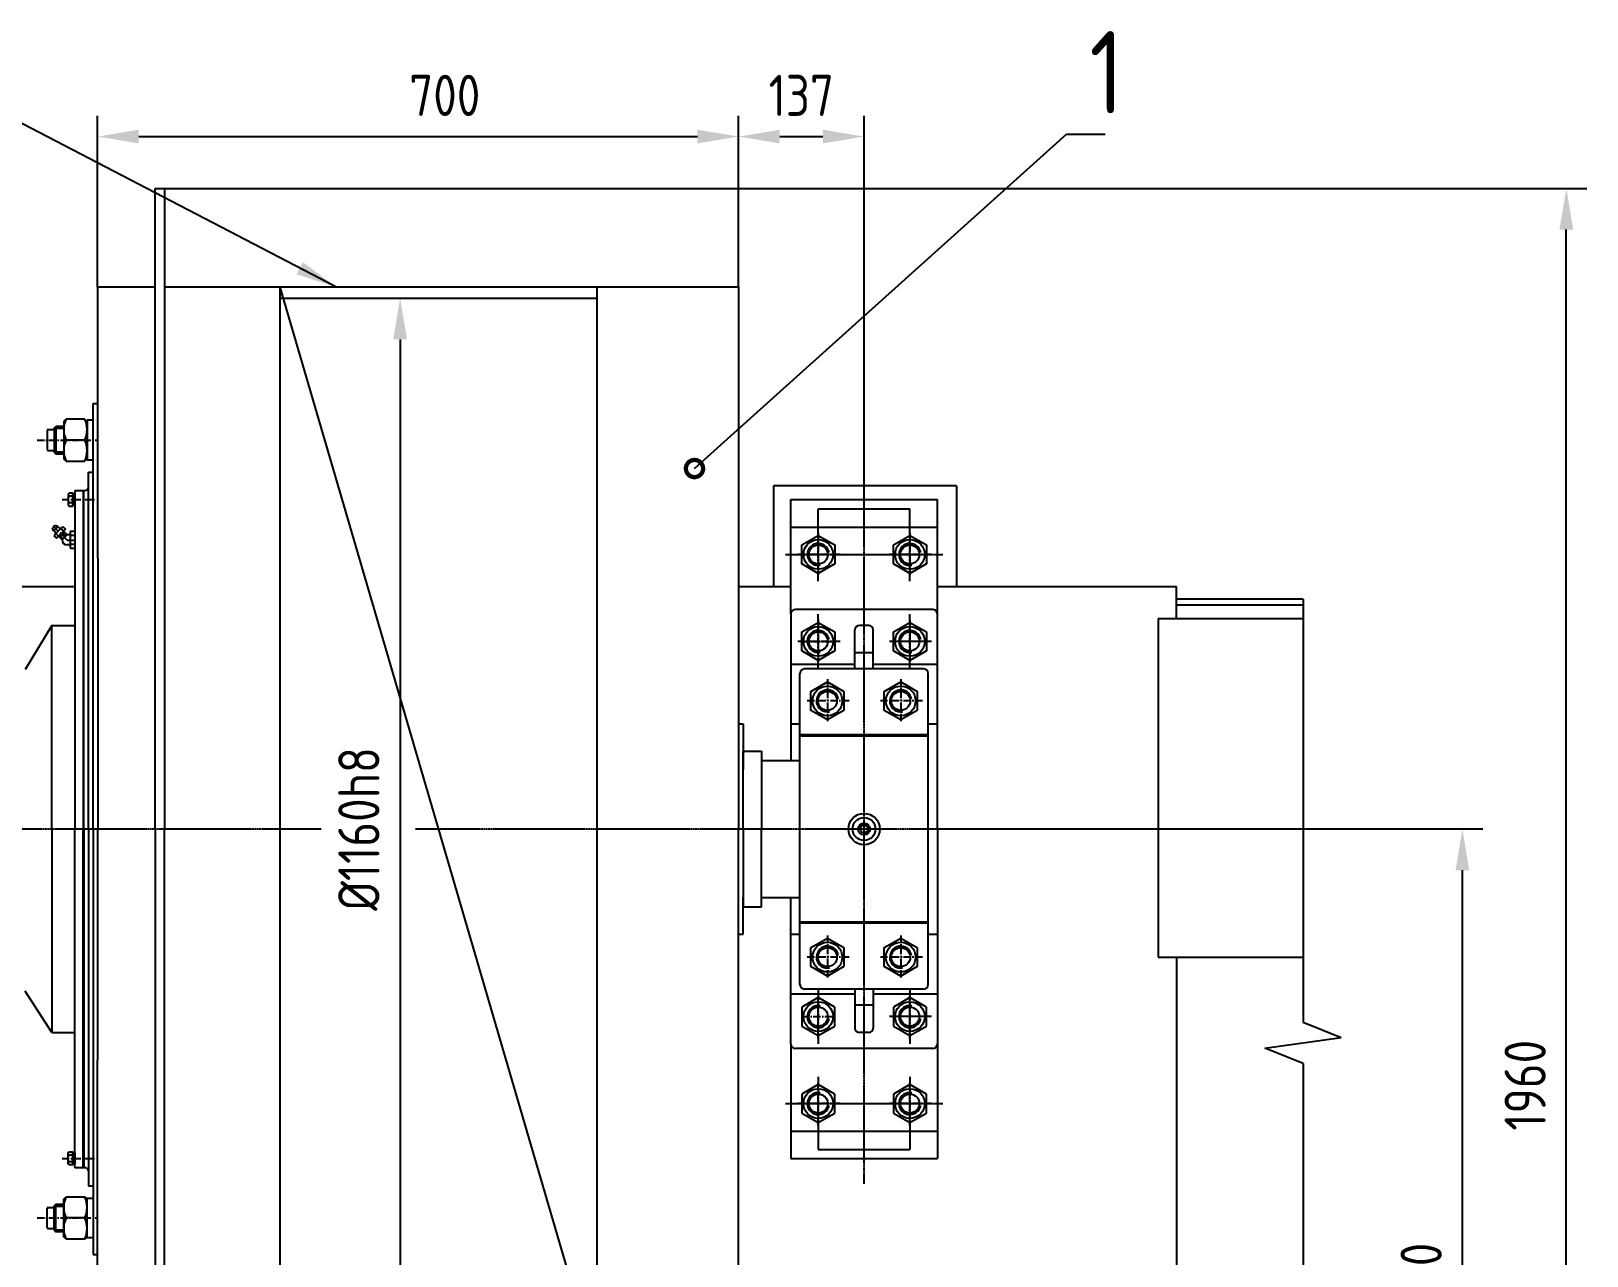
# Model space of a CAD drawing. Header units: millimetres. Extents: x -25976 to -4798, y -663 to 15440.
# Drawn here: x -12879 to -11180, y 11850 to 13188 of the extents above; entities that cross this region are included whole.
import ezdxf

# ---------------------------------------------------------------- set-up
doc = ezdxf.new("R2010")
doc.units = ezdxf.units.MM
doc.header["$LTSCALE"] = 0.25
doc.linetypes.add('CENTER', pattern=[50.8, 31.75, -6.35, 6.35, -6.35])
for name, color, linetype in [('Bord', 1, 'Continuous'), ('Cen', 5, 'CENTER'), ('Cont', 6, 'Continuous'), ('Dim', 7, 'Continuous'), ('Red', 1, 'Continuous')]:
    doc.layers.add(name, color=color, linetype=linetype)
doc.styles.add('Style1', font='romans.shx', dxfattribs={"width": 0.8})
doc.dimstyles.new('LIN15', dxfattribs={"dimscale": 15, "dimtxt": 3, "dimasz": 3, "dimexe": 1.5, "dimexo": 0, "dimgap": 1.5, "dimtad": 1, "dimdec": 0, "dimzin": 13, "dimdsep": 46, "dimtxsty": 'Style1', "dimcen": 0, "dimclrt": 3, "dimadec": 0, "dimazin": 0, "dimtfac": 1, "dimtdec": 0, "dimtmove": 0, "dimatfit": 3, "dimfxl": 1, "dimtolj": 1, "dimtzin": 13, "dimarcsym": 0})
doc.dimstyles.new('Poz15', dxfattribs={"dimscale": 15, "dimtxt": 6, "dimasz": 2.5, "dimexe": 1.25, "dimexo": 0, "dimgap": 1.5, "dimtad": 2, "dimtoh": 1, "dimtxsty": 'Style1', "dimblk": 'DOTSMALL', "dimcen": 2.5, "dimclrt": 6, "dimadec": 0, "dimazin": 0, "dimtfac": 1, "dimtmove": 0, "dimatfit": 3, "dimldrblk": 'DOTSMALL', "dimfxl": 1, "dimarcsym": 0})

# ---------------------------------------------------------------- blocks, each defined once
blk = doc.blocks.new('80350100000500100000112982')
at = {"ltscale": 0.0186}
for p, q in [((-6.5, 7.1), (-7.3, 5.7)), ((-7.3, 5.7), (-7.3, -5.7)), ((-6.5, 3.6), (-7.3, 4.9)), ((-2, 7.1), (-6.5, 7.1)), ((-2, 3.6), (-6.5, 3.6)), ((-2, -7.1), (-2, 7.1)), ((-2, 6.1), (-2, -6.1)), ((0, 6.1), (-2, 6.1)), ((-2, 0), (0, 0.7)), ((0, 0), (-2, -0.7)), ((0, -6.1), (0, 6.1)), ((-6.5, -3.5), (-7.3, -4.9)), ((-7.3, -5.7), (-6.5, -7.1)), ((-2, -3.5), (-6.5, -3.5)), ((-6.5, -7.1), (-2, -7.1)), ((-2, -6.1), (0, -6.1))]:
    blk.add_line(p, q, dxfattribs=at)
blk.add_arc((1.1, 0), 8.44, 155.1221, 204.8779, dxfattribs=at)
blk = doc.blocks.new('*D201')
at = {"layer": 'Dim', "color": 0, "lineweight": -2, "transparency": 16777216}
for p, q in [((-12806.3, 12908.3), (-12806.3, 13095.4)), ((-12106.3, 12908.3), (-12106.3, 13095.4)), ((-12761.3, 13072.9), (-12151.3, 13072.9))]:
    blk.add_line(p, q, dxfattribs=at)
at = {"layer": 'Dim', "color": 0, "transparency": 16777216}
for points in [[(-12761.3, 13080.4), (-12761.3, 13065.4), (-12806.3, 13072.9)], [(-12151.3, 13080.4), (-12151.3, 13065.4), (-12106.3, 13072.9)]]:
    blk.add_solid(points, dxfattribs=at)
at = {"layer": 'Dim', "color": 3, "transparency": 16777216, "insert": (-12427.2, 13117.9), "char_height": 45, "attachment_point": 5, "style": 'Style1'}
blk.add_mtext('\\A1;700', dxfattribs=at)
blk = doc.blocks.new('*D218')
at = {"layer": 'Dim', "color": 0, "lineweight": -2, "transparency": 16777216}
for p, q in [((-11869.3, 12316.3), (-11293.4, 12316.3)), ((-11315.9, 11361.3), (-11315.9, 12271.3)), ((-11706.3, 11316.3), (-11293.4, 11316.3))]:
    blk.add_line(p, q, dxfattribs=at)
at = {"layer": 'Dim', "color": 0, "transparency": 16777216}
for points in [[(-11323.4, 12271.3), (-11308.4, 12271.3), (-11315.9, 12316.3)], [(-11323.4, 11361.3), (-11308.4, 11361.3), (-11315.9, 11316.3)]]:
    blk.add_solid(points, dxfattribs=at)
at = {"layer": 'Dim', "color": 3, "transparency": 16777216, "insert": (-11360.9, 11816.3), "char_height": 45, "attachment_point": 5, "rotation": 90, "style": 'Style1'}
blk.add_mtext('\\A1;1000', dxfattribs=at)
blk = doc.blocks.new('*D219')
at = {"layer": 'Dim', "color": 0, "lineweight": -2, "transparency": 16777216}
for p, q in [((-12733.3, 13016.3), (-11179.9, 13016.3)), ((-11202.4, 11101.3), (-11202.4, 12971.3)), ((-13025.3, 11056.3), (-11179.9, 11056.3))]:
    blk.add_line(p, q, dxfattribs=at)
at = {"layer": 'Dim', "color": 0, "transparency": 16777216}
for points in [[(-11209.9, 12971.3), (-11194.9, 12971.3), (-11202.4, 13016.3)], [(-11209.9, 11101.3), (-11194.9, 11101.3), (-11202.4, 11056.3)]]:
    blk.add_solid(points, dxfattribs=at)
at = {"layer": 'Dim', "color": 3, "transparency": 16777216, "insert": (-11247.4, 12036.3), "char_height": 45, "attachment_point": 5, "rotation": 90, "style": 'Style1'}
blk.add_mtext('\\A1;1960', dxfattribs=at)
blk = doc.blocks.new('*D224')
at = {"layer": 'Dim', "color": 0, "lineweight": -2, "transparency": 16777216}
for p, q in [((-12607.2, 12896.3), (-12453.5, 12896.3)), ((-12476, 12851.3), (-12476, 11781.3)), ((-12607.3, 11736.3), (-12453.5, 11736.3))]:
    blk.add_line(p, q, dxfattribs=at)
at = {"layer": 'Dim', "color": 0, "transparency": 16777216}
for points in [[(-12483.5, 12851.3), (-12468.5, 12851.3), (-12476, 12896.3)], [(-12483.5, 11781.3), (-12468.5, 11781.3), (-12476, 11736.3)]]:
    blk.add_solid(points, dxfattribs=at)
at = {"layer": 'Dim', "color": 3, "transparency": 16777216, "insert": (-12521, 12316.3), "char_height": 45, "attachment_point": 5, "rotation": 90, "style": 'Style1'}
blk.add_mtext('\\A1;%%C1160h8', dxfattribs=at)
blk = doc.blocks.new('*D226')
at = {"layer": 'Dim', "color": 0, "lineweight": -2, "transparency": 16777216}
for p, q in [((-12106.3, 12908.3), (-12106.3, 13095.4)), ((-11969.3, 12666.3), (-11969.3, 13095.4)), ((-12061.3, 13072.9), (-12014.3, 13072.9))]:
    blk.add_line(p, q, dxfattribs=at)
at = {"layer": 'Dim', "color": 0, "transparency": 16777216}
for points in [[(-12061.3, 13080.4), (-12061.3, 13065.4), (-12106.3, 13072.9)], [(-12014.3, 13080.4), (-12014.3, 13065.4), (-11969.3, 13072.9)]]:
    blk.add_solid(points, dxfattribs=at)
at = {"layer": 'Dim', "color": 3, "transparency": 16777216, "insert": (-12037.8, 13117.9), "char_height": 45, "attachment_point": 5, "style": 'Style1'}
blk.add_mtext('\\A1;137', dxfattribs=at)
blk = doc.blocks.new('ZNAK30')
at = {"layer": 'Bord'}
for p, q in [((0, 0), (1.12, 2.78)), ((1.12, 2.78), (1.88, -2.78)), ((3, 0), (1.88, -2.78))]:
    blk.add_line(p, q, dxfattribs=at)
blk = doc.blocks.new('_DotSmall')
at = {"color": 0, "linetype": 'ByBlock', "const_width": 0.5}
blk.add_lwpolyline([(-0.0625, 0, 1), (0.0625, 0, 1)], format="xyb", close=True, dxfattribs=at)

msp = doc.modelspace()

# ---------------------------------------------------------------- linework, layer by layer
at = {"layer": 'Bord'}
for p, q in [((-12607.27158, 12908.26264), (-12261.26185, 11724.2675)), ((-12607.24518, 12896.26204), (-12261.24572, 12896.26098))]:
    msp.add_line(p, q, dxfattribs=at)
for centre, radius, start, end in [((-12019.26729, 12616.26959), 12, 10, 280), ((-11919.26729, 12616.26959), 12, 10, 280), ((-12019.26729, 12521.26959), 12, 10, 280), ((-11919.26729, 12521.26959), 12, 10, 280), ((-12009.26729, 12456.26959), 12, 10, 280), ((-11929.26729, 12456.26959), 12, 10, 280), ((-11969.26729, 12316.26959), 5.00332, 270, 180), ((-12009.26729, 12176.26959), 12, 10, 280), ((-11929.26729, 12176.26959), 12, 10, 280), ((-12019.26729, 12111.26959), 12, 80, 350), ((-11919.26729, 12111.26959), 12, 80, 350), ((-12019.26729, 12016.26959), 12, 80, 350), ((-11919.26729, 12016.26959), 12, 80, 350)]:
    msp.add_arc(centre, radius, start, end, dxfattribs=at)
at = {"layer": 'Cen'}
for p, q in [((-12872.33269, 12741.26959), (-12806.26551, 12741.26959)), ((-12845.18789, 12676.26959), (-12809.85018, 12676.26959)), ((-12839.53318, 12632.0491), (-12855.0276, 12647.64054)), ((-12019.26729, 12587.2078), (-12019.26729, 12646.52999)), ((-11919.26729, 12587.2078), (-11919.26729, 12646.52999)), ((-12019.26729, 12640.0542), (-12019.26729, 12592.48498)), ((-11919.26729, 12640.0542), (-11919.26729, 12592.48498)), ((-11995.48268, 12616.26959), (-12043.0519, 12616.26959)), ((-11895.48268, 12616.26959), (-11943.0519, 12616.26959)), ((-12019.26729, 12492.2078), (-12019.26729, 12551.52999)), ((-12019.26729, 12545.0542), (-12019.26729, 12497.48498)), ((-12019.26729, 12539.46377), (-12019.26729, 12503.07542)), ((-11919.26729, 12492.2078), (-11919.26729, 12551.52999)), ((-11919.26729, 12545.0542), (-11919.26729, 12497.48498)), ((-11919.26729, 12539.46377), (-11919.26729, 12503.07542)), ((-11995.48268, 12521.26959), (-12043.0519, 12521.26959)), ((-12037.46146, 12521.26959), (-12001.07311, 12521.26959)), ((-11895.48268, 12521.26959), (-11943.0519, 12521.26959)), ((-11901.07311, 12521.26959), (-11937.46146, 12521.26959)), ((-12009.26729, 12480.0542), (-12009.26729, 12432.48498)), ((-11929.26729, 12480.0542), (-11929.26729, 12432.48498)), ((-11985.48268, 12456.26959), (-12033.0519, 12456.26959)), ((-11905.48268, 12456.26959), (-11953.0519, 12456.26959)), ((-12009.26729, 12200.0542), (-12009.26729, 12152.48498)), ((-11929.26729, 12200.0542), (-11929.26729, 12152.48498)), ((-11985.48268, 12176.26959), (-12033.0519, 12176.26959)), ((-11905.48268, 12176.26959), (-11953.0519, 12176.26959)), ((-12019.26729, 12140.33139), (-12019.26729, 12081.0092)), ((-12019.26729, 12087.48498), (-12019.26729, 12135.0542)), ((-11919.26729, 12140.33139), (-11919.26729, 12081.0092)), ((-11919.26729, 12087.48498), (-11919.26729, 12135.0542)), ((-12019.26729, 12093.07542), (-12019.26729, 12129.46377)), ((-11919.26729, 12093.07542), (-11919.26729, 12129.46377)), ((-12037.46146, 12111.26959), (-12001.07311, 12111.26959)), ((-11895.48268, 12111.26959), (-11943.0519, 12111.26959)), ((-11901.07311, 12111.26959), (-11937.46146, 12111.26959)), ((-12019.26729, 12045.33139), (-12019.26729, 11986.0092)), ((-12019.26729, 11992.48498), (-12019.26729, 12040.0542)), ((-11919.26729, 12045.33139), (-11919.26729, 11986.0092)), ((-11919.26729, 11992.48498), (-11919.26729, 12040.0542)), ((-11995.48268, 12016.26959), (-12043.0519, 12016.26959)), ((-11895.48268, 12016.26959), (-11943.0519, 12016.26959)), ((-12845.18789, 11956.26628), (-12809.85018, 11956.26628)), ((-12872.33269, 11891.26628), (-12806.26551, 11891.26628))]:
    msp.add_line(p, q, dxfattribs=at)
at = {"layer": 'Cen', "ltscale": 0.2}
for p, q in [((-11969.26729, 11928.74969), (-11969.26729, 12687.05324)), ((-12055.21351, 12616.26959), (-11883.32107, 12616.26959)), ((-12562.15558, 12316.26959), (-16556.63972, 12316.26959)), ((-11793.90643, 12316.26959), (-12459.61968, 12316.26959)), ((-12055.21351, 12016.26959), (-11883.32107, 12016.26959))]:
    msp.add_line(p, q, dxfattribs=at)
at = {"layer": 'Cen', "ltscale": 50}
msp.add_line((-12839.53318, 12632.0491), (-12831.27158, 12632.0491), dxfattribs=at)
at = {"layer": 'Cont'}
for p, q in [((-12743.32885, 12316.26794), (-12743.32885, 13016.26591)), ((-12743.32885, 13016.26591), (-12733.32885, 13016.26591)), ((-12733.32885, 13016.26591), (-12733.33242, 12316.26794)), ((-12743.32885, 12908.26614), (-12806.27158, 12908.2663)), ((-12806.27158, 12908.26591), (-12806.25008, 12316.26794)), ((-12106.27184, 12908.26651), (-12733.3294, 12908.2646)), ((-12607.27158, 12908.27079), (-12607.22859, 11724.2704)), ((-12261.27184, 12908.26238), (-12261.26185, 11724.2675)), ((-12106.27184, 12908.26603), (-12106.26685, 12316.26794)), ((-12811.27158, 12781.26959), (-12806.26697, 12781.26959)), ((-12811.27158, 12316.26794), (-12811.27158, 12781.26959)), ((-12853.77156, 12754.26959), (-12851.77156, 12756.26959)), ((-12853.77156, 12728.26959), (-12851.77156, 12726.26959)), ((-12816.27158, 12706.26959), (-12811.27158, 12706.26959)), ((-12816.27158, 12316.26794), (-12816.27158, 12706.26959)), ((-12831.27158, 12686.26959), (-12831.27158, 12316.26794)), ((-12831.27158, 12686.26959), (-12820.27158, 12686.26959)), ((-12831.27158, 12686.26959), (-12820.27158, 12686.26959)), ((-12822.27158, 12686.26959), (-12822.27158, 12676.26959)), ((-12822.27158, 12676.26959), (-12822.27158, 12316.26794)), ((-12821.27158, 12676.26959), (-12821.27158, 12686.26959)), ((-12821.27158, 12316.26794), (-12821.27158, 12676.26959)), ((-12049.26729, 12676.26959), (-11889.26729, 12676.26959)), ((-12049.26729, 12551.26959), (-12049.26729, 12676.26959)), ((-11889.26729, 12551.26959), (-11889.26729, 12676.26959)), ((-12019.26729, 12666.26959), (-11919.26729, 12666.26959)), ((-12019.26729, 12646.26959), (-12019.26729, 12666.26959)), ((-11919.26729, 12646.26959), (-11919.26729, 12666.26959)), ((-12854.10894, 12646.75207), (-12855.52316, 12645.33786)), ((-12854.35643, 12642.26195), (-12855.52316, 12645.33786)), ((-12854.35643, 12642.26195), (-12852.02622, 12644.59216)), ((-12854.17207, 12646.68894), (-12852.75786, 12648.10316)), ((-12849.22233, 12641.7392), (-12854.17207, 12636.78945)), ((-12849.68195, 12646.93643), (-12852.75786, 12648.10316)), ((-12852.05075, 12644.56762), (-12852.00974, 12644.60863)), ((-12851.98762, 12644.63075), (-12852.02863, 12644.58974)), ((-12849.68195, 12646.93643), (-12852.01216, 12644.60622)), ((-12849.22233, 12641.7392), (-12844.27258, 12646.68894)), ((-12842.56254, 12640.57941), (-12848.06254, 12635.07941)), ((-12846.57727, 12644.38425), (-12843.74884, 12641.55582)), ((-12841.44415, 12643.86052), (-12846.3939, 12638.91077)), ((-12844.27258, 12646.68894), (-12841.44415, 12643.86052)), ((-12839.67638, 12637.69325), (-12843.6439, 12641.66077)), ((-12836.27158, 12641.19325), (-12836.27158, 12623.19325)), ((-12831.27158, 12641.19325), (-12836.27158, 12641.19325)), ((-12049.26729, 12646.26959), (-11889.26729, 12646.26959)), ((-12854.17207, 12636.78945), (-12851.34365, 12633.96102)), ((-12851.86738, 12639.09414), (-12849.03895, 12636.26571)), ((-12851.34365, 12633.96102), (-12846.3939, 12638.91077)), ((-12845.17638, 12632.19325), (-12849.1439, 12636.16077)), ((-12843.98038, 12633.38926), (-12846.86653, 12636.27541)), ((-12845.17638, 12632.19325), (-12842.42638, 12634.94325)), ((-12840.898, 12636.47163), (-12843.78416, 12639.35779)), ((-12842.42638, 12634.94325), (-12839.67638, 12637.69325)), ((-12842.42638, 12634.94325), (-12842.42638, 12634.94325)), ((-12836.27158, 12637.69325), (-12839.67638, 12637.69325)), ((-12836.27158, 12626.69325), (-12839.67638, 12626.69325)), ((-12836.27158, 12637.19325), (-12831.27158, 12637.19325)), ((-12831.27158, 12627.19325), (-12836.27158, 12627.19325)), ((-12037.26729, 12626.6619), (-12019.26729, 12637.0542)), ((-12037.26729, 12605.87729), (-12037.26729, 12626.6619)), ((-12019.26729, 12637.0542), (-12001.26729, 12626.6619)), ((-12001.26729, 12626.6619), (-12001.26729, 12605.87729)), ((-11937.26729, 12626.6619), (-11919.26729, 12637.0542)), ((-11937.26729, 12605.87729), (-11937.26729, 12626.6619)), ((-11919.26729, 12637.0542), (-11901.26729, 12626.6619)), ((-11901.26729, 12626.6619), (-11901.26729, 12605.87729)), ((-12836.27158, 12623.19325), (-12831.27158, 12623.19325)), ((-12019.26729, 12595.48498), (-12037.26729, 12605.87729)), ((-12001.26729, 12605.87729), (-12019.26729, 12595.48498)), ((-11919.26729, 12595.48498), (-11937.26729, 12605.87729)), ((-11901.26729, 12605.87729), (-11919.26729, 12595.48498)), ((-11894.26729, 12556.26959), (-12044.26729, 12556.26959)), ((-12856.27152, 12538.76959), (-12885.5349, 12490.39751)), ((-12856.27152, 12538.76959), (-12831.27158, 12538.76959)), ((-12856.27152, 12316.26794), (-12856.27152, 12538.76959)), ((-12049.26729, 12551.26959), (-12049.26729, 12391.26578)), ((-12037.26729, 12531.6619), (-12019.26729, 12542.0542)), ((-12019.26729, 12542.0542), (-12001.26729, 12531.6619)), ((-11964.26729, 12538.76959), (-11974.26729, 12538.76959)), ((-11937.26729, 12531.6619), (-11919.26729, 12542.0542)), ((-11919.26729, 12542.0542), (-11901.26729, 12531.6619)), ((-11889.26729, 12316.26794), (-11889.26729, 12551.26959)), ((-12037.26729, 12510.87729), (-12037.26729, 12531.6619)), ((-12001.26729, 12531.6619), (-12001.26729, 12510.87729)), ((-11979.26729, 12491.26959), (-11979.26729, 12533.76959)), ((-11959.26729, 12491.26959), (-11959.26729, 12533.76959)), ((-11937.26729, 12510.87729), (-11937.26729, 12531.6619)), ((-11901.26729, 12531.6619), (-11901.26729, 12510.87729)), ((-12019.26729, 12500.48498), (-12037.26729, 12510.87729)), ((-12001.26729, 12510.87729), (-12019.26729, 12500.48498)), ((-11959.26729, 12508.76959), (-11979.26729, 12508.76959)), ((-11919.26729, 12500.48498), (-11937.26729, 12510.87729)), ((-11901.26729, 12510.87729), (-11919.26729, 12500.48498)), ((-12049.26729, 12496.26959), (-11979.26729, 12496.26959)), ((-11904.26729, 12491.26959), (-12034.26729, 12491.26959)), ((-11959.26729, 12496.26959), (-11889.26729, 12496.26959)), ((-12039.26729, 12146.26959), (-12039.26729, 12486.26959)), ((-12027.26729, 12466.6619), (-12009.26729, 12477.0542)), ((-12009.26729, 12477.0542), (-11991.26729, 12466.6619)), ((-11947.26729, 12466.6619), (-11929.26729, 12477.0542)), ((-11929.26729, 12477.0542), (-11911.26729, 12466.6619)), ((-11899.26729, 12146.26959), (-11899.26729, 12486.26959)), ((-12027.26729, 12445.87729), (-12027.26729, 12466.6619)), ((-11991.26729, 12466.6619), (-11991.26729, 12445.87729)), ((-11947.26729, 12445.87729), (-11947.26729, 12466.6619)), ((-11911.26729, 12466.6619), (-11911.26729, 12445.87729)), ((-12009.26729, 12435.48498), (-12027.26729, 12445.87729)), ((-11991.26729, 12445.87729), (-12009.26729, 12435.48498)), ((-11929.26729, 12435.48498), (-11947.26729, 12445.87729)), ((-11911.26729, 12445.87729), (-11929.26729, 12435.48498)), ((-12106.26782, 12431.26591), (-12101.26782, 12431.26591)), ((-12101.26782, 12431.26591), (-12101.26782, 12391.26591)), ((-12049.26729, 12431.26959), (-12039.26729, 12431.26959)), ((-11899.26729, 12431.26959), (-11889.26729, 12431.26959)), ((-11899.26729, 12419.26959), (-12039.26729, 12419.26959)), ((-11899.26729, 12417.8816), (-12039.26729, 12417.8816)), ((-12101.26782, 12401.26591), (-12101.26782, 12381.26972)), ((-12101.26782, 12316.26794), (-12101.26782, 12401.26578)), ((-12101.26782, 12401.26578), (-12081.26782, 12401.26578)), ((-12101.26782, 12391.26566), (-12101.26782, 12401.26566)), ((-12101.26782, 12381.26566), (-12101.26782, 12401.26566)), ((-12081.26782, 12401.26578), (-12081.26782, 12316.26794)), ((-12081.26782, 12391.26578), (-12039.26729, 12391.26578)), ((-12856.27152, 12316.26794), (-12856.27152, 12093.76628)), ((-12831.27158, 11946.26628), (-12831.27158, 12316.26794)), ((-12822.27158, 11956.26628), (-12822.27158, 12316.26794)), ((-12821.27158, 12316.26794), (-12821.27158, 11956.26628)), ((-12816.27158, 12316.26794), (-12816.27158, 11926.26628)), ((-12811.27158, 12316.26794), (-12811.27158, 11851.26628)), ((-12806.27158, 11724.26997), (-12806.25008, 12316.26794)), ((-12743.32885, 12316.26794), (-12743.32885, 11616.26591)), ((-12733.32885, 11616.26591), (-12733.33242, 12316.26794)), ((-12106.27184, 11724.26603), (-12106.26685, 12316.26794)), ((-12101.26782, 12316.26794), (-12101.26782, 12231.26578)), ((-12081.26782, 12231.26578), (-12081.26782, 12316.26794)), ((-11889.26729, 12316.26794), (-11889.26729, 12081.26959)), ((-12101.26782, 12251.26591), (-12101.26782, 12231.26591)), ((-12101.26782, 12201.26591), (-12101.26782, 12241.26591)), ((-12101.26782, 12241.26591), (-12101.26782, 12231.26591)), ((-12081.26782, 12241.26578), (-12039.26729, 12241.26578)), ((-12049.26729, 12081.26959), (-12049.26729, 12241.26578)), ((-12101.26782, 12231.26578), (-12081.26782, 12231.26578)), ((-12106.26782, 12201.26997), (-12101.26782, 12201.26997)), ((-12049.26729, 12201.26959), (-12039.26729, 12201.26959)), ((-11899.26729, 12214.65759), (-12039.26729, 12214.65759)), ((-11899.26729, 12213.26959), (-12039.26729, 12213.26959)), ((-11899.26729, 12201.26959), (-11889.26729, 12201.26959)), ((-12027.26729, 12186.6619), (-12009.26729, 12197.0542)), ((-12027.26729, 12165.87729), (-12027.26729, 12186.6619)), ((-12009.26729, 12197.0542), (-11991.26729, 12186.6619)), ((-11991.26729, 12186.6619), (-11991.26729, 12165.87729)), ((-11947.26729, 12186.6619), (-11929.26729, 12197.0542)), ((-11947.26729, 12165.87729), (-11947.26729, 12186.6619)), ((-11929.26729, 12197.0542), (-11911.26729, 12186.6619)), ((-11911.26729, 12186.6619), (-11911.26729, 12165.87729)), ((-12009.26729, 12155.48498), (-12027.26729, 12165.87729)), ((-11991.26729, 12165.87729), (-12009.26729, 12155.48498)), ((-11929.26729, 12155.48498), (-11947.26729, 12165.87729)), ((-11911.26729, 12165.87729), (-11929.26729, 12155.48498)), ((-12856.27152, 12093.76959), (-12885.5349, 12139.20734)), ((-12049.26729, 12136.26959), (-11979.26729, 12136.26959)), ((-12019.26729, 12132.0542), (-12037.26729, 12121.6619)), ((-11904.26729, 12141.26959), (-12034.26729, 12141.26959)), ((-12001.26729, 12121.6619), (-12019.26729, 12132.0542)), ((-11979.26729, 12141.26959), (-11979.26729, 12098.76959)), ((-11959.26729, 12141.26959), (-11959.26729, 12098.76959)), ((-11959.26729, 12136.26959), (-11889.26729, 12136.26959)), ((-11919.26729, 12132.0542), (-11937.26729, 12121.6619)), ((-11901.26729, 12121.6619), (-11919.26729, 12132.0542)), ((-12037.26729, 12121.6619), (-12037.26729, 12100.87729)), ((-12001.26729, 12100.87729), (-12001.26729, 12121.6619)), ((-11959.26729, 12123.76959), (-11979.26729, 12123.76959)), ((-11937.26729, 12121.6619), (-11937.26729, 12100.87729)), ((-11901.26729, 12100.87729), (-11901.26729, 12121.6619)), ((-12037.26729, 12100.87729), (-12019.26729, 12090.48498)), ((-12019.26729, 12090.48498), (-12001.26729, 12100.87729)), ((-11937.26729, 12100.87729), (-11919.26729, 12090.48498)), ((-11919.26729, 12090.48498), (-11901.26729, 12100.87729)), ((-12856.27152, 12093.76628), (-12831.27158, 12093.76628)), ((-12049.26729, 12081.26959), (-12049.26729, 11956.26959)), ((-11964.26729, 12093.76959), (-11974.26729, 12093.76959)), ((-11889.26729, 12081.26959), (-11889.26729, 11956.26959)), ((-11894.26729, 12076.26959), (-12044.26729, 12076.26959)), ((-12019.26729, 12037.0542), (-12037.26729, 12026.6619)), ((-12001.26729, 12026.6619), (-12019.26729, 12037.0542)), ((-11919.26729, 12037.0542), (-11937.26729, 12026.6619)), ((-11901.26729, 12026.6619), (-11919.26729, 12037.0542)), ((-12037.26729, 12026.6619), (-12037.26729, 12005.87729)), ((-12001.26729, 12005.87729), (-12001.26729, 12026.6619)), ((-11937.26729, 12026.6619), (-11937.26729, 12005.87729)), ((-11901.26729, 12005.87729), (-11901.26729, 12026.6619)), ((-12037.26729, 12005.87729), (-12019.26729, 11995.48498)), ((-12019.26729, 11995.48498), (-12001.26729, 12005.87729)), ((-11937.26729, 12005.87729), (-11919.26729, 11995.48498)), ((-11919.26729, 11995.48498), (-11901.26729, 12005.87729)), ((-12049.26729, 11986.26959), (-11889.26729, 11986.26959)), ((-12019.26729, 11986.26959), (-12019.26729, 11966.26959)), ((-11919.26729, 11986.26959), (-11919.26729, 11966.26959)), ((-12019.26729, 11966.26959), (-11919.26729, 11966.26959)), ((-12831.27158, 11946.26628), (-12820.27158, 11946.26628)), ((-12831.27158, 11946.26628), (-12820.27158, 11946.26628)), ((-12822.27158, 11946.26628), (-12822.27158, 11956.26628)), ((-12821.27158, 11956.26628), (-12821.27158, 11946.26628)), ((-12049.26729, 11956.26959), (-11889.26729, 11956.26959)), ((-12816.27158, 11926.26628), (-12811.27158, 11926.26628)), ((-12853.77156, 11904.26628), (-12851.77156, 11906.26628)), ((-12853.77156, 11878.26628), (-12851.77156, 11876.26628)), ((-12811.27158, 11851.26628), (-12806.26697, 11851.26628))]:
    msp.add_line(p, q, dxfattribs=at)
at = {"layer": 'Cont', "linetype": 'Continuous'}
for p, q in [((-12840.62916, 12764.26959), (-12843.37158, 12761.96959)), ((-12843.37158, 12761.96959), (-12843.37158, 12720.56959)), ((-12820.51399, 12764.26959), (-12840.62916, 12764.26959)), ((-12817.77158, 12761.96959), (-12820.51399, 12764.26959)), ((-12817.77158, 12763.01959), (-12817.77158, 12719.51959)), ((-12811.27158, 12763.01959), (-12817.77158, 12763.01959)), ((-12817.77158, 12761.96959), (-12817.77158, 12720.56959)), ((-12861.27156, 12751.76959), (-12861.27156, 12730.76959)), ((-12853.77156, 12754.26959), (-12853.77156, 12728.26959)), ((-12843.37158, 12756.26959), (-12851.77156, 12756.26959)), ((-12851.77156, 12756.26959), (-12851.77156, 12726.26959)), ((-12851.77156, 12726.26959), (-12843.37158, 12726.26959)), ((-12820.51399, 12741.26959), (-12840.62916, 12741.26959)), ((-12843.37158, 12720.56959), (-12840.62916, 12718.26959)), ((-12840.62916, 12718.26959), (-12820.51399, 12718.26959)), ((-12820.51399, 12718.26959), (-12817.77158, 12720.56959)), ((-12817.77158, 12719.51959), (-12811.27158, 12719.51959)), ((-12843.37158, 11911.96628), (-12840.62916, 11914.26628)), ((-12843.37158, 11870.56628), (-12843.37158, 11911.96628)), ((-12840.62916, 11914.26628), (-12820.51399, 11914.26628)), ((-12820.51399, 11914.26628), (-12817.77158, 11911.96628)), ((-12817.77158, 11913.01628), (-12811.27158, 11913.01628)), ((-12817.77158, 11869.51628), (-12817.77158, 11913.01628)), ((-12817.77158, 11870.56628), (-12817.77158, 11911.96628)), ((-12861.27156, 11880.76628), (-12861.27156, 11901.76628)), ((-12853.77156, 11878.26628), (-12853.77156, 11904.26628)), ((-12851.77156, 11906.26628), (-12843.37158, 11906.26628)), ((-12851.77156, 11876.26628), (-12851.77156, 11906.26628)), ((-12843.37158, 11876.26628), (-12851.77156, 11876.26628)), ((-12820.51399, 11891.26628), (-12840.62916, 11891.26628)), ((-12840.62916, 11868.26628), (-12843.37158, 11870.56628)), ((-12820.51399, 11868.26628), (-12840.62916, 11868.26628)), ((-12817.77158, 11870.56628), (-12820.51399, 11868.26628)), ((-12811.27158, 11869.51628), (-12817.77158, 11869.51628))]:
    msp.add_line(p, q, dxfattribs=at)
at = {"layer": 'Cont', "linetype": 'CENTER'}
for p, q in [((-12860.27156, 12752.76959), (-12854.77156, 12752.76959)), ((-12860.27156, 12729.76959), (-12854.77156, 12729.76959)), ((-12860.27156, 11902.76628), (-12854.77156, 11902.76628)), ((-12860.27156, 11879.76628), (-12854.77156, 11879.76628))]:
    msp.add_line(p, q, dxfattribs=at)
at = {"layer": 'Cont', "color": 1, "linetype": 'Continuous'}
for p, q in [((-12853.77156, 12754.26959), (-12843.37158, 12754.26959)), ((-12853.77156, 12728.26959), (-12843.37158, 12728.26959)), ((-12853.77156, 11904.26628), (-12843.37158, 11904.26628)), ((-12853.77156, 11878.26628), (-12843.37158, 11878.26628))]:
    msp.add_line(p, q, dxfattribs=at)
at = {"layer": 'Cont'}
for centre, radius in [((-12019.26729, 12616.26959), 16.2), ((-12019.26729, 12616.26959), 10.3762), ((-11919.26729, 12616.26959), 16.2), ((-11919.26729, 12616.26959), 10.3762), ((-12019.26729, 12521.26959), 16.2), ((-12019.26729, 12521.26959), 10.3762), ((-11919.26729, 12521.26959), 16.2), ((-11919.26729, 12521.26959), 10.3762), ((-12009.26729, 12456.26959), 16.2), ((-11929.26729, 12456.26959), 16.2), ((-12009.26729, 12456.26959), 10.3762), ((-11929.26729, 12456.26959), 10.3762), ((-11969.26729, 12316.26959), 17.11212), ((-11969.26729, 12316.26959), 12.5), ((-11969.26729, 12316.26959), 6.50255), ((-11969.26729, 12316.26959), 4.25), ((-12009.26729, 12176.26959), 16.2), ((-12009.26729, 12176.26959), 10.3762), ((-11929.26729, 12176.26959), 16.2), ((-11929.26729, 12176.26959), 10.3762), ((-12019.26729, 12111.26959), 16.2), ((-12019.26729, 12111.26959), 10.3762), ((-11919.26729, 12111.26959), 16.2), ((-11919.26729, 12111.26959), 10.3762), ((-12019.26729, 12016.26959), 16.2), ((-11919.26729, 12016.26959), 16.2), ((-12019.26729, 12016.26959), 10.3762), ((-11919.26729, 12016.26959), 10.3762)]:
    msp.add_circle(centre, radius, dxfattribs=at)
at = {"layer": 'Cont', "linetype": 'Continuous'}
for centre, start, end in [((-12817.8884, 12752.76959), 153.1742845, 206.8257155), ((-12843.25476, 12752.76959), 333.1742845, 26.8257155), ((-12817.8884, 12729.76959), 153.1742845, 206.8257155), ((-12843.25476, 12729.76959), 333.1742845, 26.8257155), ((-12817.8884, 11902.76628), 153.1742845, 206.8257155), ((-12843.25476, 11902.76628), 333.1742845, 26.8257155), ((-12817.8884, 11879.76628), 153.1742845, 206.8257155), ((-12843.25476, 11879.76628), 333.1742845, 26.8257155)]:
    msp.add_arc(centre, 25.48318, start, end, dxfattribs=at)
at = {"layer": 'Cont'}
for centre, radius, start, end in [((-12860.27156, 12751.76959), 1, 90, 180), ((-12854.77156, 12753.76959), 1, 270, 0), ((-12860.27156, 12730.76959), 1, 180, 270), ((-12854.77156, 12728.76959), 1, 0, 90), ((-12820.27158, 12690.26959), 4, 270, 0), ((-12853.45349, 12646.06198), 1.25, 94.56611685, 175.43388315), ((-12854.90865, 12639.72045), 2.6008, 311.7827668, 77.74111739), ((-12847.14045, 12647.48866), 2.6008, 192.25888261, 318.2172332), ((-12839.67638, 12632.19325), 5.5, 180, 270), ((-12044.26729, 12551.26959), 5, 90, 180), ((-11894.26729, 12551.26959), 5, 0, 90), ((-11974.26729, 12533.76959), 5, 90, 180), ((-11964.26729, 12533.76959), 5, 0, 90), ((-12034.26729, 12486.26959), 5, 90, 180), ((-11904.26729, 12486.26959), 5, 0, 90), ((-12034.26729, 12146.26959), 5, 180, 270), ((-12034.26729, 12146.26959), 5, 180, 270), ((-11904.26729, 12146.26959), 5, 270, 0), ((-11974.26729, 12098.76959), 5, 180, 270), ((-11964.26729, 12098.76959), 5, 270, 0), ((-12044.26729, 12081.26959), 5, 180, 270), ((-12044.26729, 12081.26959), 5, 180, 270), ((-11894.26729, 12081.26959), 5, 270, 0), ((-11894.26729, 12081.26959), 5, 270, 0), ((-12820.27158, 11942.26628), 4, 0, 90), ((-12860.27156, 11901.76628), 1, 90, 180), ((-12854.77156, 11903.76628), 1, 270, 0), ((-12860.27156, 11880.76628), 1, 180, 270), ((-12854.77156, 11878.76628), 1, 0, 90)]:
    msp.add_arc(centre, radius, start, end, dxfattribs=at)
at = {"layer": 'Red'}
for p, q in [((-11868.26729, 12691.26959), (-12068.26729, 12691.26959)), ((-12068.26729, 12691.26959), (-12068.26729, 12581.26959)), ((-11868.26729, 12691.26959), (-11868.26729, 12581.26959)), ((-12911.27152, 12581.26959), (-12831.27158, 12581.26959)), ((-12106.26908, 12581.26959), (-12049.26729, 12581.26959)), ((-11889.26729, 12581.26959), (-11628.27152, 12581.26959)), ((-11628.27152, 12546.26959), (-11628.27152, 12581.26959)), ((-11489.88834, 12567.26959), (-11628.27152, 12567.26959)), ((-11628.27152, 12561.26959), (-11489.88834, 12561.26959)), ((-11489.88834, 12567.26959), (-11489.88834, 12105.17693)), ((-11648.27152, 12546.26959), (-11648.27152, 12176.26959)), ((-11648.27152, 12546.26959), (-11489.88834, 12546.26959)), ((-11648.27152, 12176.26959), (-11489.88834, 12176.26959)), ((-11628.27152, 12176.26959), (-11628.27152, 12051.26959)), ((-11628.27152, 12051.26959), (-11628.27152, 11726.26959)), ((-11489.88834, 12060.17693), (-11489.88834, 11269.81453))]:
    msp.add_line(p, q, dxfattribs=at)

# ---------------------------------------------------------------- block references
at = {"layer": 'Cont', "ltscale": 0.0186}
msp.add_blockref('80350100000500100000112982', (-12831.27158, 12676.26959), dxfattribs=at)
at = {"layer": 'Cont', "ltscale": 0.0186, "xscale": -1, "rotation": 180}
msp.add_blockref('80350100000500100000112982', (-12831.27158, 11956.26628), dxfattribs=at)
at = {"layer": 'Red', "xscale": 15, "yscale": 15, "zscale": 15, "rotation": 90}
msp.add_blockref('ZNAK30', (-11489.88834, 12060.17693), dxfattribs=at)

# ---------------------------------------------------------------- texts
at = {"layer": 'Dim', "color": 6, "insert": (-11723.17091, 13098.15123), "char_height": 90, "width": 95.6128, "attachment_point": 7, "style": 'Style1'}
msp.add_mtext('1', dxfattribs=at)

# ---------------------------------------------------------------- dimensions: what is measured, and where the dimension line sits
at = {"layer": 'Dim'}
dim = msp.add_linear_dim(base=(-12106.27184, 13072.9295), p1=(-12806.27158, 12908.26591), p2=(-12106.27184, 12908.26651), dimstyle='LIN15', override={"dimzin": 8}, dxfattribs=at)
dim.commit()
dim.dimension.update_dxf_attribs({"geometry": '*D201', "text_midpoint": (-12427.17566, 13072.9295), "dimtype": 160})
dim = msp.add_linear_dim(base=(-11969.26729, 13072.9295), p1=(-12106.27184, 12908.26651), p2=(-11969.26729, 12666.26959), dimstyle='LIN15', dxfattribs=at)
dim.commit()
dim.dimension.update_dxf_attribs({"geometry": '*D226', "text_midpoint": (-12037.76957, 13117.9295)})
for base, p1, p2, picture, middle in [((-11202.43321, 13016.26591), (-13025.27152, 11056.26959), (-12733.32885, 13016.26591), '*D219', (-11247.43321, 12036.26775)), ((-11315.87759, 12316.26794), (-11706.27117, 11316.26959), (-11869.26729, 12316.26794), '*D218', (-11360.87759, 11816.26877))]:
    dim = msp.add_linear_dim(base=base, p1=p1, p2=p2, angle=90, dimstyle='LIN15', override={"dimzin": 8}, dxfattribs=at)
    dim.commit()
    dim.dimension.update_dxf_attribs({"geometry": picture, "text_midpoint": middle})
dim = msp.add_linear_dim(base=(-12475.96687, 11736.26585), p1=(-12607.24519, 12896.26204), p2=(-12607.25498, 11736.26585), angle=90, text='%%C<>h8', dimstyle='LIN15', override={"dimzin": 8}, dxfattribs=at)
dim.commit()
dim.dimension.update_dxf_attribs({"geometry": '*D224', "text_midpoint": (-12520.96687, 12316.26394)})

# ---------------------------------------------------------------- leaders
msp.add_leader([(-12545.59531, 12908.26517), (-12915.15519, 13100.53797), (-13383.90305, 13100.53797)], dimstyle='LIN15', override={"dimgap": 1.5, "dimtad": 1}, dxfattribs=at)
at = {"layer": 'Dim', "annotation_type": 0, "has_hookline": 1, "hookline_direction": 0, "text_width": 17.14286}
msp.add_leader([(-12154.48089, 12710.16426), (-11748.17091, 13075.65123), (-11745.67091, 13075.65123)], dimstyle='Poz15', override={"dimgap": 1.5, "dimtad": 1}, dxfattribs=at)

doc.saveas('drawing.dxf')
